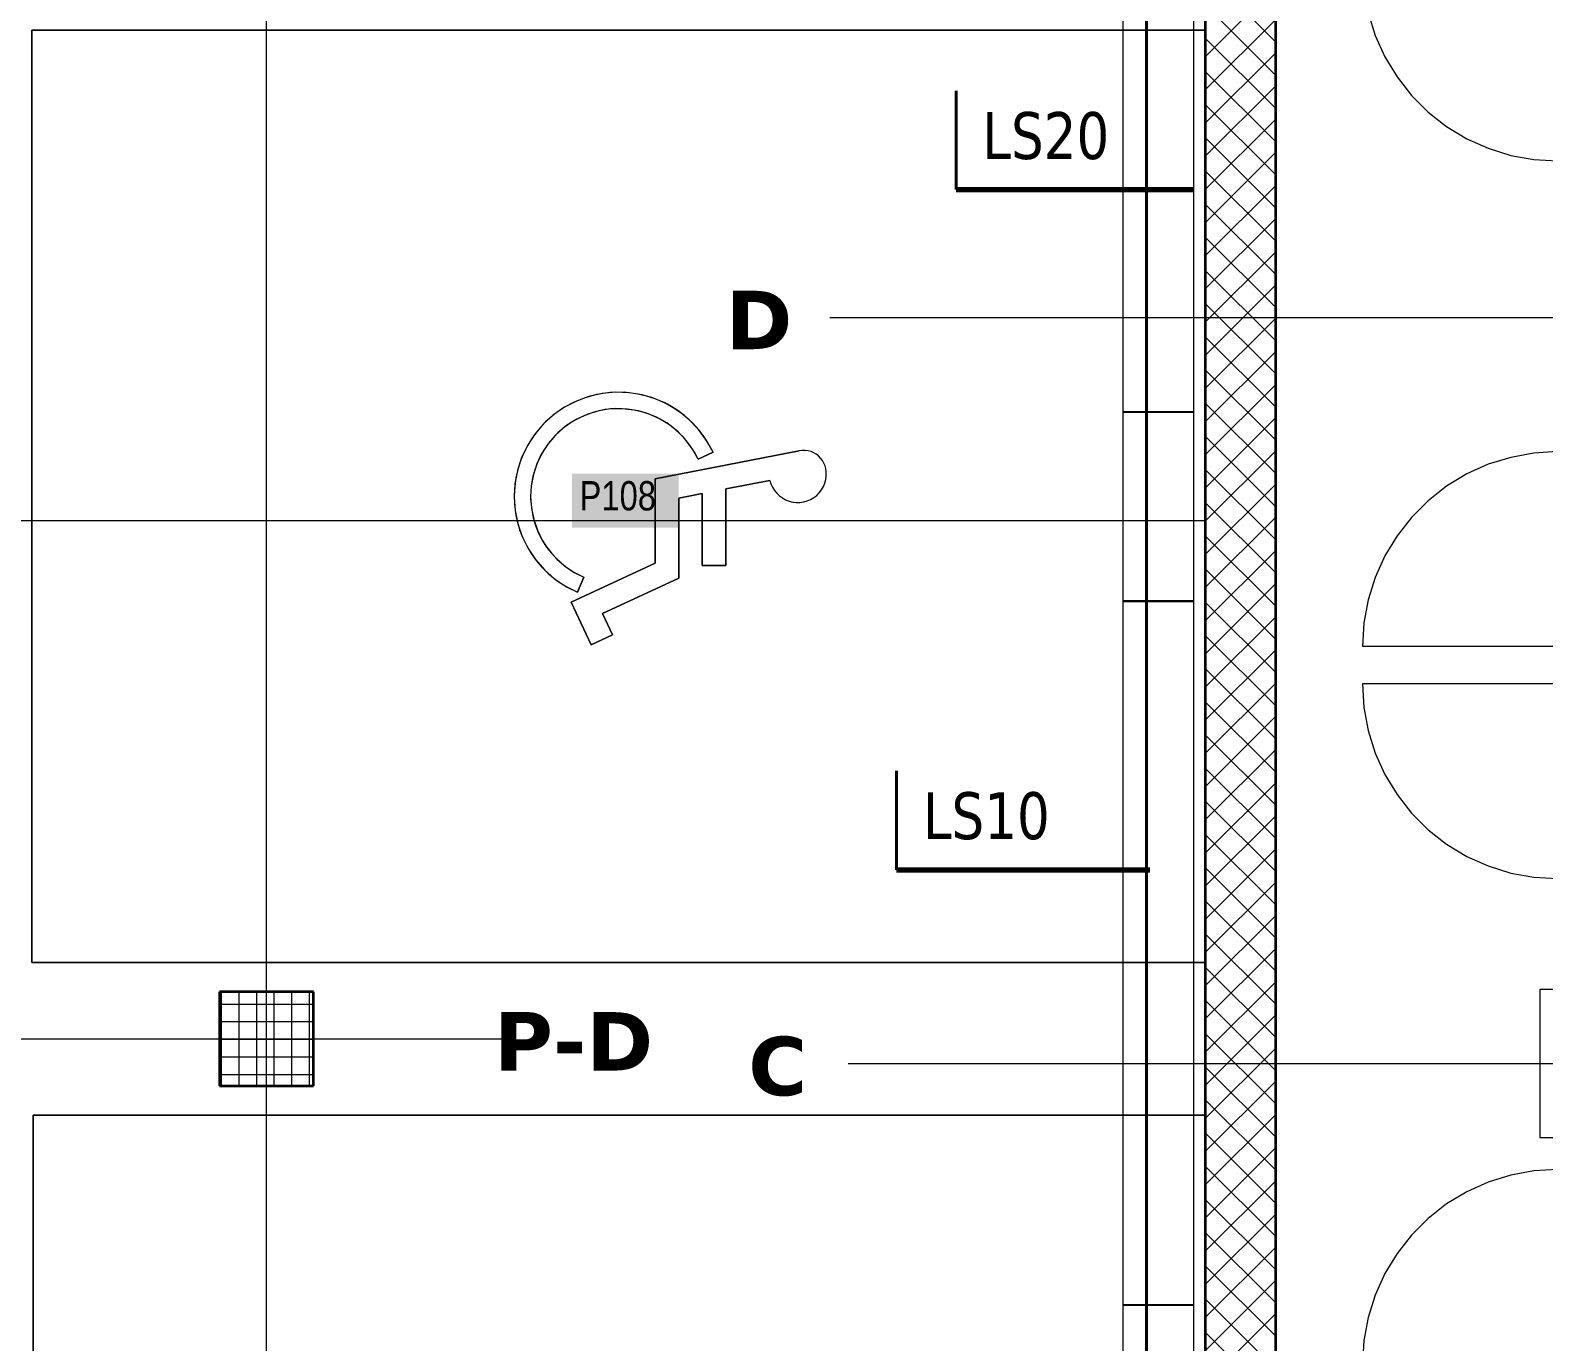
# Model space of a CAD drawing. Extents: x -882 to 613, y -179 to 707.
# Drawn here: x 5.4 to 134.3, y 16 to 127.8 of the extents above; entities that cross this region are included whole.
import ezdxf
from ezdxf.lldxf.tags import DXFTag

# ---------------------------------------------------------------- set-up
doc = ezdxf.new("R2010")
doc.units = 0
doc.layers.get('0').update_dxf_attribs({"lineweight": 13})
for name, color, linetype, lineweight, true_color in [('A-____-MATC-OTLN', 7, 'Strichpunkt - Mittel', 40, 0x0080ff), ('EL01_WAN_Trassen', 40, 'Continuous', 13, 0xffbf00), ('G-____-____-SYMB', 7, 'Strichpunkt - Weit', 5, 0x008080), ('S-GRID-____-IDEN', 7, 'Continuous', 9, 0x5555aa)]:
    doc.layers.add(name, color=color, linetype=linetype, lineweight=lineweight, true_color=true_color)
for name, color, linetype, lineweight in [('A-DOOR-OPNG-OTLN', 7, 'Continuous', 9), ('A-FLOR-____-OTLN', 7, 'Continuous', 9), ('A-FLOR-____-OVHD', 7, 'Strichpunkt - Fein', 9), ('A-WALL-____-MCUT', 7, 'Continuous', 35), ('A-WALL-____-PATT', 7, 'Continuous', 35), ('C-PRKG-____-IDEN', 7, 'Continuous', 5), ('C-PRKG-____-OTLN', 7, 'Continuous', 9), ('S-COLS-____-MCUT', 7, 'Continuous', 35), ('S-COLS-____-OTLN', 7, 'Continuous', 9), ('S-GRID-____-OTLN', 7, 'Continuous', 5)]:
    doc.layers.add(name, color=color, linetype=linetype, lineweight=lineweight)
doc.styles.get("Standard").update_dxf_attribs({"font": 'arial.ttf'})
tags = doc.linetypes.add('_Rasterlinie_', pattern=[0.375, 0.2, -0.05, 0.075, -0.05]).pattern_tags.tags
tags[10:11] = [DXFTag(74, 4), DXFTag(75, 0), DXFTag(340, '0'), DXFTag(46, 1.0), DXFTag(50, 0.0), DXFTag(44, 0.0), DXFTag(45, 0.0)]
tags[8:9] = [DXFTag(74, 4), DXFTag(75, 0), DXFTag(340, '0'), DXFTag(46, 1.0), DXFTag(50, 0.0), DXFTag(44, 0.0), DXFTag(45, 0.0)]
tags[6:7] = [DXFTag(74, 4), DXFTag(75, 0), DXFTag(340, '0'), DXFTag(46, 1.0), DXFTag(50, 0.0), DXFTag(44, 0.0), DXFTag(45, 0.0)]
tags[4:5] = [DXFTag(74, 4), DXFTag(75, 0), DXFTag(340, '0'), DXFTag(46, 1.0), DXFTag(50, 0.0), DXFTag(44, 0.0), DXFTag(45, 0.0)]
tags = doc.linetypes.add('_Schnittlinie_', pattern=[0.3, 0.15, -0.05, 0.05, -0.05]).pattern_tags.tags
tags[10:11] = [DXFTag(74, 4), DXFTag(75, 0), DXFTag(340, '0'), DXFTag(46, 1.0), DXFTag(50, 0.0), DXFTag(44, 0.0), DXFTag(45, 0.0)]
tags[8:9] = [DXFTag(74, 4), DXFTag(75, 0), DXFTag(340, '0'), DXFTag(46, 1.0), DXFTag(50, 0.0), DXFTag(44, 0.0), DXFTag(45, 0.0)]
tags[6:7] = [DXFTag(74, 4), DXFTag(75, 0), DXFTag(340, '0'), DXFTag(46, 1.0), DXFTag(50, 0.0), DXFTag(44, 0.0), DXFTag(45, 0.0)]
tags[4:5] = [DXFTag(74, 4), DXFTag(75, 0), DXFTag(340, '0'), DXFTag(46, 1.0), DXFTag(50, 0.0), DXFTag(44, 0.0), DXFTag(45, 0.0)]
tags = doc.linetypes.add('Strichpunkt - Fein', pattern=[0.2, 0.1, -0.05, 0, -0.05]).pattern_tags.tags
tags[10:11] = [DXFTag(74, 4), DXFTag(75, 0), DXFTag(340, '0'), DXFTag(46, 1.0), DXFTag(50, 0.0), DXFTag(44, 0.0), DXFTag(45, 0.0)]
tags[8:9] = [DXFTag(74, 4), DXFTag(75, 0), DXFTag(340, '0'), DXFTag(46, 1.0), DXFTag(50, 0.0), DXFTag(44, 0.0), DXFTag(45, 0.0)]
tags[6:7] = [DXFTag(74, 4), DXFTag(75, 0), DXFTag(340, '0'), DXFTag(46, 1.0), DXFTag(50, 0.0), DXFTag(44, 0.0), DXFTag(45, 0.0)]
tags[4:5] = [DXFTag(74, 4), DXFTag(75, 0), DXFTag(340, '0'), DXFTag(46, 1.0), DXFTag(50, 0.0), DXFTag(44, 0.0), DXFTag(45, 0.0)]
tags = doc.linetypes.add('Strichpunkt - Mittel', pattern=[0.35, 0.15, -0.1, 0, -0.1]).pattern_tags.tags
tags[10:11] = [DXFTag(74, 4), DXFTag(75, 0), DXFTag(340, '0'), DXFTag(46, 1.0), DXFTag(50, 0.0), DXFTag(44, 0.0), DXFTag(45, 0.0)]
tags[8:9] = [DXFTag(74, 4), DXFTag(75, 0), DXFTag(340, '0'), DXFTag(46, 1.0), DXFTag(50, 0.0), DXFTag(44, 0.0), DXFTag(45, 0.0)]
tags[6:7] = [DXFTag(74, 4), DXFTag(75, 0), DXFTag(340, '0'), DXFTag(46, 1.0), DXFTag(50, 0.0), DXFTag(44, 0.0), DXFTag(45, 0.0)]
tags[4:5] = [DXFTag(74, 4), DXFTag(75, 0), DXFTag(340, '0'), DXFTag(46, 1.0), DXFTag(50, 0.0), DXFTag(44, 0.0), DXFTag(45, 0.0)]
tags = doc.linetypes.add('Strichpunkt - Weit', pattern=[0.5, 0.2, -0.15, 0, -0.15]).pattern_tags.tags
tags[10:11] = [DXFTag(74, 4), DXFTag(75, 0), DXFTag(340, '0'), DXFTag(46, 1.0), DXFTag(50, 0.0), DXFTag(44, 0.0), DXFTag(45, 0.0)]
tags[8:9] = [DXFTag(74, 4), DXFTag(75, 0), DXFTag(340, '0'), DXFTag(46, 1.0), DXFTag(50, 0.0), DXFTag(44, 0.0), DXFTag(45, 0.0)]
tags[6:7] = [DXFTag(74, 4), DXFTag(75, 0), DXFTag(340, '0'), DXFTag(46, 1.0), DXFTag(50, 0.0), DXFTag(44, 0.0), DXFTag(45, 0.0)]
tags[4:5] = [DXFTag(74, 4), DXFTag(75, 0), DXFTag(340, '0'), DXFTag(46, 1.0), DXFTag(50, 0.0), DXFTag(44, 0.0), DXFTag(45, 0.0)]

# ---------------------------------------------------------------- blocks, each defined once
blk = doc.blocks.new('Referenz-A0UJ2IESXE', base_point=(-902.38, -164.15))
at = {"layer": 'A-____-MATC-OTLN', "color": 0, "linetype": 'Strichpunkt - Mittel', "ltscale": 0.4}
blk.add_line((100.49, 702.41), (100.49, -157.46), dxfattribs=at)
at = {"layer": 'A-DOOR-OPNG-OTLN', "color": 0, "linetype": 'Continuous', "ltscale": 0.13}
for p, q in [((119.37, 129.26), (119.97, 127.34)), ((119.97, 127.34), (120.79, 125.51)), ((120.79, 125.51), (121.83, 123.8)), ((121.83, 123.8), (123.06, 122.22)), ((123.06, 122.22), (124.48, 120.8)), ((124.48, 120.8), (126.06, 119.57)), ((126.06, 119.57), (127.77, 118.53)), ((127.77, 118.53), (129.6, 117.71)), ((129.6, 117.71), (131.52, 117.11)), ((131.52, 117.11), (133.49, 116.75)), ((133.49, 116.75), (135.49, 116.63)), ((133.49, 91.73), (131.52, 91.36)), ((135.49, 91.85), (133.49, 91.73)), ((129.6, 90.77), (127.77, 89.95)), ((131.52, 91.36), (129.6, 90.77)), ((127.77, 89.95), (126.06, 88.91)), ((126.06, 88.91), (124.48, 87.67)), ((124.48, 87.67), (123.06, 86.25)), ((123.06, 86.25), (121.83, 84.68)), ((121.83, 84.68), (120.79, 82.96)), ((120.79, 82.96), (119.97, 81.13)), ((119.97, 81.13), (119.37, 79.22)), ((119.37, 79.22), (119.01, 77.25)), ((119.01, 77.25), (118.89, 75.25)), ((135.49, 75.25), (118.89, 75.25)), ((135.49, 72.05), (118.89, 72.05)), ((118.89, 72.05), (119.01, 70.05)), ((119.01, 70.05), (119.37, 68.07)), ((119.37, 68.07), (119.97, 66.16)), ((119.97, 66.16), (120.79, 64.33)), ((120.79, 64.33), (121.83, 62.62)), ((121.83, 62.62), (123.06, 61.04)), ((123.06, 61.04), (124.48, 59.62)), ((124.48, 59.62), (126.06, 58.39)), ((126.06, 58.39), (127.77, 57.35)), ((127.77, 57.35), (129.6, 56.53)), ((129.6, 56.53), (131.52, 55.93)), ((131.52, 55.93), (133.49, 55.57)), ((133.49, 55.57), (135.49, 55.45)), ((131.52, 30.18), (129.6, 29.59)), ((133.49, 30.54), (131.52, 30.18)), ((135.49, 30.66), (133.49, 30.54)), ((127.77, 28.76), (126.06, 27.73)), ((129.6, 29.59), (127.77, 28.76)), ((126.06, 27.73), (124.48, 26.49)), ((124.48, 26.49), (123.06, 25.07)), ((123.06, 25.07), (121.83, 23.49)), ((121.83, 23.49), (120.79, 21.78)), ((120.79, 21.78), (119.97, 19.95)), ((119.97, 19.95), (119.37, 18.04)), ((119.37, 18.04), (119.01, 16.07)), ((119.01, 16.07), (118.89, 14.06))]:
    blk.add_line(p, q, dxfattribs=at)
at = {"layer": 'A-FLOR-____-OTLN', "color": 0, "linetype": 'Continuous', "ltscale": 0.13}
blk.add_line((105.49, 85.94), (-794.51, 85.94), dxfattribs=at)
at = {"layer": 'A-FLOR-____-OVHD', "color": 0, "linetype": 'Strichpunkt - Fein', "ltscale": 0.13}
for p, q in [((142.39, 45.99), (133.99, 45.99)), ((133.99, 45.99), (133.99, 33.39)), ((133.99, 33.39), (142.39, 33.39))]:
    blk.add_line(p, q, dxfattribs=at)
at = {"layer": 'A-WALL-____-MCUT', "color": 0, "linetype": 'Continuous', "ltscale": 0.35}
for p, q in [((105.49, 295.69), (105.49, -84.81)), ((111.49, -78.81), (111.49, 286.69))]:
    blk.add_line(p, q, dxfattribs=at)
at = {"layer": 'A-WALL-____-PATT', "color": 0, "linetype": 'Continuous', "lineweight": 9, "ltscale": 0.13}
for p, q in [((111.49, 126.76), (105.49, 132.76)), ((105.49, 125.52), (111.49, 131.52)), ((111.49, 123.93), (105.49, 129.93)), ((105.49, 122.69), (111.49, 128.69)), ((111.49, 121.1), (105.49, 127.1)), ((105.49, 119.86), (111.49, 125.86)), ((111.49, 118.27), (105.49, 124.27)), ((105.49, 117.03), (111.49, 123.03)), ((111.49, 115.45), (105.49, 121.45)), ((105.49, 114.2), (111.49, 120.2)), ((111.49, 112.62), (105.49, 118.62)), ((105.49, 111.37), (111.49, 117.37)), ((111.49, 109.79), (105.49, 115.79)), ((105.49, 108.55), (111.49, 114.55)), ((111.49, 106.96), (105.49, 112.96)), ((105.49, 105.72), (111.49, 111.72)), ((111.49, 104.13), (105.49, 110.13)), ((105.49, 102.89), (111.49, 108.89)), ((111.49, 101.3), (105.49, 107.3)), ((105.49, 100.06), (111.49, 106.06)), ((111.49, 98.48), (105.49, 104.48)), ((105.49, 97.23), (111.49, 103.23)), ((111.49, 95.65), (105.49, 101.65)), ((105.49, 94.4), (111.49, 100.4)), ((111.49, 92.82), (105.49, 98.82)), ((105.49, 91.57), (111.49, 97.57)), ((111.49, 89.99), (105.49, 95.99)), ((105.49, 88.75), (111.49, 94.75)), ((111.49, 87.16), (105.49, 93.16)), ((105.49, 85.92), (111.49, 91.92)), ((111.49, 84.33), (105.49, 90.33)), ((105.49, 83.09), (111.49, 89.09)), ((111.49, 81.51), (105.49, 87.51)), ((105.49, 80.26), (111.49, 86.26)), ((111.49, 78.68), (105.49, 84.68)), ((105.49, 77.43), (111.49, 83.43)), ((111.49, 75.85), (105.49, 81.85)), ((105.49, 74.6), (111.49, 80.6)), ((111.49, 73.02), (105.49, 79.02)), ((105.49, 71.78), (111.49, 77.78)), ((111.49, 70.19), (105.49, 76.19)), ((105.49, 68.95), (111.49, 74.95)), ((111.49, 67.36), (105.49, 73.36)), ((105.49, 66.12), (111.49, 72.12)), ((111.49, 64.53), (105.49, 70.53)), ((105.49, 63.29), (111.49, 69.29)), ((111.49, 61.71), (105.49, 67.71)), ((105.49, 60.46), (111.49, 66.46)), ((111.49, 58.88), (105.49, 64.88)), ((105.49, 57.63), (111.49, 63.63)), ((111.49, 56.05), (105.49, 62.05)), ((105.49, 54.81), (111.49, 60.81)), ((111.49, 53.22), (105.49, 59.22)), ((105.49, 51.98), (111.49, 57.98)), ((111.49, 50.39), (105.49, 56.39)), ((105.49, 49.15), (111.49, 55.15)), ((111.49, 47.56), (105.49, 53.56)), ((105.49, 46.32), (111.49, 52.32)), ((111.49, 44.74), (105.49, 50.74)), ((105.49, 43.49), (111.49, 49.49)), ((111.49, 41.91), (105.49, 47.91)), ((105.49, 40.66), (111.49, 46.66)), ((111.49, 39.08), (105.49, 45.08)), ((105.49, 37.83), (111.49, 43.83)), ((111.49, 36.25), (105.49, 42.25)), ((105.49, 35.01), (111.49, 41.01)), ((111.49, 33.42), (105.49, 39.42)), ((105.49, 32.18), (111.49, 38.18)), ((111.49, 30.59), (105.49, 36.59)), ((105.49, 29.35), (111.49, 35.35)), ((111.49, 27.77), (105.49, 33.77)), ((105.49, 26.52), (111.49, 32.52)), ((111.49, 24.94), (105.49, 30.94)), ((105.49, 23.69), (111.49, 29.69)), ((111.49, 22.11), (105.49, 28.11)), ((105.49, 20.86), (111.49, 26.86)), ((111.49, 19.28), (105.49, 25.28)), ((105.49, 18.04), (111.49, 24.04)), ((111.49, 16.45), (105.49, 22.45)), ((105.49, 15.21), (111.49, 21.21)), ((111.49, 13.62), (105.49, 19.62)), ((105.49, 12.38), (111.49, 18.38)), ((111.49, 10.79), (105.49, 16.79))]:
    blk.add_line(p, q, dxfattribs=at)
at = {"layer": 'C-PRKG-____-IDEN', "color": 7, "linetype": 'Continuous', "ltscale": 0.13, "true_color": 0xffffff}
for points in [[(51.53, 85.37), (60.6, 85.37), (51.53, 89.97)], [(60.6, 85.37), (51.53, 89.97), (60.6, 89.97)]]:
    blk.add_solid(points, dxfattribs=at)
at = {"layer": 'C-PRKG-____-OTLN', "color": 0, "linetype": 'Continuous', "ltscale": 0.13}
for p, q in [((105.49, 127.77), (5.49, 127.77)), ((105.49, 127.77), (5.49, 127.77)), ((5.49, 127.77), (5.49, 127.77)), ((5.49, 85.94), (5.49, 127.77)), ((105.49, 127.77), (5.49, 127.77)), ((105.49, 127.77), (5.49, 127.77)), ((5.49, 127.77), (5.49, 48.29)), ((5.49, 85.94), (5.49, 127.77)), ((5.49, 127.77), (105.49, 127.77)), ((5.49, 127.77), (5.49, 127.77)), ((54.09, 96.81), (52.97, 96.56)), ((54.78, 96.89), (53.6, 96.72)), ((55.23, 96.92), (54.09, 96.81)), ((55.98, 96.91), (54.78, 96.89)), ((56.38, 96.87), (55.23, 96.92)), ((57.16, 96.76), (55.98, 96.91)), ((57.51, 96.69), (56.38, 96.87)), ((58.32, 96.46), (57.16, 96.76)), ((50.88, 95.63), (49.94, 94.98)), ((50.84, 95.61), (50.02, 95.04)), ((51.71, 96.08), (50.84, 95.61)), ((51.9, 96.16), (50.88, 95.63)), ((52.64, 96.45), (51.71, 96.08)), ((52.97, 96.56), (51.9, 96.16)), ((53.6, 96.72), (52.64, 96.45)), ((54.81, 95.49), (53.82, 95.33)), ((55.27, 95.52), (54.31, 95.43)), ((55.81, 95.51), (54.81, 95.49)), ((56.24, 95.48), (55.27, 95.52)), ((56.81, 95.4), (55.81, 95.51)), ((57.19, 95.32), (56.24, 95.48)), ((58.6, 96.36), (57.51, 96.69)), ((59.43, 96), (58.32, 96.46)), ((59.65, 95.89), (58.6, 96.36)), ((60.29, 95.51), (59.43, 96)), ((60.62, 95.29), (59.65, 95.89)), ((61.1, 94.92), (60.29, 95.51)), ((49.09, 94.21), (48.35, 93.33)), ((49.27, 94.38), (48.6, 93.65)), ((49.94, 94.98), (49.09, 94.21)), ((50.02, 95.04), (49.27, 94.38)), ((51.61, 94.44), (50.81, 93.88)), ((51.94, 94.63), (51.09, 94.1)), ((52.46, 94.88), (51.61, 94.44)), ((52.86, 95.04), (51.94, 94.63)), ((53.37, 95.21), (52.46, 94.88)), ((53.82, 95.33), (52.86, 95.04)), ((54.31, 95.43), (53.37, 95.21)), ((57.78, 95.16), (56.81, 95.4)), ((58.11, 95.04), (57.19, 95.32)), ((58.71, 94.79), (57.78, 95.16)), ((58.99, 94.65), (58.11, 95.04)), ((59.59, 94.3), (58.71, 94.79)), ((59.82, 94.14), (58.99, 94.65)), ((60.32, 93.75), (59.59, 94.3)), ((61.51, 94.57), (60.62, 95.29)), ((61.84, 94.25), (61.1, 94.92)), ((62.31, 93.74), (61.51, 94.57)), ((62.34, 93.7), (61.84, 94.25)), ((48.35, 93.33), (47.73, 92.37)), ((48.15, 93.05), (47.75, 92.41)), ((48.6, 93.65), (48.15, 93.05)), ((50.1, 93.23), (49.47, 92.5)), ((50.32, 93.45), (49.64, 92.72)), ((50.81, 93.88), (50.1, 93.23)), ((51.09, 94.1), (50.32, 93.45)), ((60.57, 93.54), (59.82, 94.14)), ((60.99, 93.11), (60.32, 93.75)), ((61.23, 92.84), (60.57, 93.54)), ((61.57, 92.4), (60.99, 93.11)), ((62.98, 92.81), (62.31, 93.74)), ((62.79, 93.1), (62.34, 93.7)), ((63.19, 92.47), (62.79, 93.1)), ((47.41, 91.75), (47.13, 91.06)), ((47.73, 92.37), (47.23, 91.34)), ((47.75, 92.41), (47.41, 91.75)), ((48.95, 91.69), (48.53, 90.82)), ((49.24, 92.16), (48.88, 91.57)), ((49.47, 92.5), (48.95, 91.69)), ((49.64, 92.71), (49.24, 92.16)), ((70.89, 91.93), (58.62, 89.54)), ((58.62, 89.54), (70.89, 91.93)), ((61.8, 92.06), (61.23, 92.84)), ((61.95, 91.82), (61.57, 92.4)), ((62.27, 91.21), (61.8, 92.06)), ((62.27, 91.21), (61.95, 91.82)), ((62.27, 91.21), (63.54, 91.81)), ((63.54, 91.81), (62.27, 91.21)), ((63.54, 91.81), (62.98, 92.81)), ((63.54, 91.81), (63.19, 92.47)), ((63.54, 91.81), (63.54, 91.81)), ((71.14, 91.96), (70.89, 91.93)), ((71.14, 91.96), (70.89, 91.93)), ((71.4, 91.96), (71.14, 91.96)), ((71.4, 91.96), (71.14, 91.96)), ((71.65, 91.92), (71.4, 91.96)), ((71.65, 91.92), (71.4, 91.96)), ((71.89, 91.86), (71.65, 91.92)), ((71.89, 91.86), (71.65, 91.92)), ((72.12, 91.76), (71.89, 91.86)), ((72.12, 91.76), (71.89, 91.86)), ((72.34, 91.63), (72.12, 91.76)), ((72.34, 91.63), (72.12, 91.76)), ((72.54, 91.48), (72.34, 91.63)), ((72.54, 91.48), (72.34, 91.63)), ((46.9, 90.34), (46.74, 89.61)), ((47.23, 91.34), (46.88, 90.25)), ((47.13, 91.06), (46.9, 90.34)), ((48.35, 90.3), (48.17, 89.63)), ((48.53, 90.82), (48.23, 89.9)), ((48.59, 90.94), (48.35, 90.3)), ((48.88, 91.57), (48.59, 90.94)), ((62.27, 91.21), (62.27, 91.21)), ((72.71, 91.3), (72.54, 91.48)), ((72.71, 91.3), (72.54, 91.48)), ((72.87, 91.1), (72.71, 91.3)), ((72.87, 91.1), (72.71, 91.3)), ((72.99, 90.88), (72.87, 91.1)), ((72.99, 90.88), (72.87, 91.1)), ((73.09, 90.65), (72.99, 90.88)), ((73.09, 90.65), (72.99, 90.88)), ((73.15, 90.41), (73.09, 90.65)), ((73.15, 90.41), (73.09, 90.65)), ((73.19, 90.09), (73.15, 90.41)), ((73.19, 90.09), (73.15, 90.41)), ((46.66, 89.12), (46.6, 87.98)), ((46.74, 89.61), (46.64, 88.87)), ((46.88, 90.25), (46.66, 89.12)), ((48.23, 89.9), (48.05, 88.95)), ((48.17, 89.63), (48.05, 88.95)), ((58.62, 89.54), (58.62, 82.34)), ((58.62, 85.94), (58.62, 89.54)), ((58.62, 89.54), (58.62, 89.54)), ((64.62, 88.67), (68.39, 89.4)), ((68.39, 89.4), (64.62, 88.67)), ((68.39, 89.4), (68.48, 89.1)), ((68.39, 89.4), (68.48, 89.1)), ((68.39, 89.4), (68.39, 89.4)), ((68.48, 89.1), (68.61, 88.81)), ((68.48, 89.1), (68.61, 88.81)), ((72.95, 88.87), (73.07, 89.16)), ((72.95, 88.87), (73.07, 89.16)), ((73.07, 89.16), (73.15, 89.47)), ((73.07, 89.16), (73.15, 89.47)), ((73.15, 89.47), (73.19, 89.78)), ((73.15, 89.47), (73.19, 89.78)), ((73.19, 89.78), (73.19, 90.09)), ((73.19, 89.78), (73.19, 90.09)), ((73.2, 89.94), (73.2, 89.94)), ((46.64, 88.87), (46.6, 88.13)), ((46.6, 88.13), (46.62, 87.38)), ((46.6, 88.03), (46.6, 88.03)), ((46.6, 87.98), (46.68, 86.84)), ((48.05, 88.95), (48, 87.99)), ((48.01, 88.49), (48, 88.03)), ((48, 88.03), (48, 87.8)), ((48, 87.99), (48.07, 87.02)), ((48, 87.8), (48.01, 87.57)), ((48.05, 88.95), (48.01, 88.49)), ((60.62, 87.89), (62.62, 88.28)), ((62.62, 88.28), (60.62, 87.89)), ((60.62, 81.07), (60.62, 87.89)), ((60.62, 87.89), (60.62, 85.94)), ((60.62, 87.89), (60.62, 87.89)), ((62.62, 88.28), (62.62, 82.15)), ((62.62, 85.94), (62.62, 88.28)), ((62.62, 88.28), (62.62, 88.28)), ((64.62, 82.15), (64.62, 88.67)), ((64.62, 88.67), (64.62, 85.94)), ((64.62, 88.67), (64.62, 88.67)), ((68.61, 88.81), (68.77, 88.55)), ((68.61, 88.81), (68.77, 88.55)), ((68.77, 88.55), (68.97, 88.3)), ((68.77, 88.55), (68.97, 88.3)), ((68.97, 88.3), (69.2, 88.08)), ((68.97, 88.3), (69.2, 88.08)), ((69.2, 88.08), (69.45, 87.9)), ((69.2, 88.08), (69.45, 87.9)), ((69.45, 87.9), (69.73, 87.74)), ((69.45, 87.9), (69.73, 87.74)), ((69.73, 87.74), (70.02, 87.63)), ((69.73, 87.74), (70.02, 87.63)), ((71.57, 87.65), (71.86, 87.77)), ((71.57, 87.65), (71.86, 87.77)), ((71.86, 87.77), (72.13, 87.93)), ((71.86, 87.77), (72.13, 87.93)), ((72.13, 87.93), (72.38, 88.12)), ((72.13, 87.93), (72.38, 88.12)), ((72.38, 88.12), (72.6, 88.35)), ((72.38, 88.12), (72.6, 88.35)), ((72.6, 88.35), (72.79, 88.6)), ((72.6, 88.35), (72.79, 88.6)), ((72.79, 88.6), (72.95, 88.87)), ((72.79, 88.6), (72.95, 88.87)), ((46.62, 87.38), (46.71, 86.64)), ((46.68, 86.84), (46.9, 85.71)), ((46.71, 86.64), (46.77, 86.28)), ((48.01, 87.57), (48.09, 86.89)), ((48.07, 87.02), (48.26, 86.08)), ((48.09, 86.89), (48.22, 86.21)), ((70.02, 87.63), (70.33, 87.55)), ((70.02, 87.63), (70.33, 87.55)), ((70.33, 87.55), (70.64, 87.51)), ((70.33, 87.55), (70.64, 87.51)), ((70.64, 87.51), (70.95, 87.52)), ((70.64, 87.51), (70.95, 87.52)), ((70.95, 87.52), (71.27, 87.56)), ((70.95, 87.52), (71.27, 87.56)), ((71.27, 87.56), (71.57, 87.65)), ((71.27, 87.56), (71.57, 87.65)), ((5.49, 48.29), (5.49, 85.92)), ((5.49, 48.29), (5.49, 85.92)), ((46.77, 86.28), (46.85, 85.93)), ((46.85, 85.92), (46.95, 85.55)), ((46.9, 85.71), (47.27, 84.63)), ((46.95, 85.55), (47.06, 85.19)), ((47.06, 85.19), (47.33, 84.49)), ((48.22, 86.21), (48.26, 86.07)), ((48.26, 86.08), (48.57, 85.16)), ((48.26, 86.07), (48.3, 85.94)), ((48.3, 85.92), (48.47, 85.41)), ((48.47, 85.41), (48.68, 84.91)), ((48.57, 85.16), (48.99, 84.3)), ((58.62, 82.34), (58.62, 85.92)), ((60.62, 85.92), (60.62, 81.07)), ((62.62, 82.15), (62.62, 85.92)), ((64.62, 85.92), (64.62, 82.15)), ((47.27, 84.63), (47.78, 83.6)), ((47.33, 84.49), (47.66, 83.82)), ((48.68, 84.91), (48.99, 84.3)), ((48.99, 84.3), (49.53, 83.49)), ((48.99, 84.3), (49.36, 83.72)), ((47.66, 83.82), (48.04, 83.17)), ((47.78, 83.6), (48.41, 82.65)), ((48.04, 83.17), (48.48, 82.57)), ((48.41, 82.65), (49.17, 81.78)), ((48.48, 82.57), (48.96, 82)), ((49.37, 83.72), (49.79, 83.17)), ((49.53, 83.49), (50.16, 82.76)), ((49.79, 83.17), (50.26, 82.67)), ((50.16, 82.76), (50.88, 82.12)), ((50.26, 82.67), (50.96, 82.07)), ((48.96, 82), (49.49, 81.47)), ((49.17, 81.78), (50.02, 81.02)), ((49.49, 81.47), (50.26, 80.84)), ((50.88, 82.12), (51.68, 81.58)), ((50.96, 82.07), (51.72, 81.56)), ((58.62, 82.34), (51.46, 79.01)), ((51.46, 79.01), (58.62, 82.34)), ((51.68, 81.58), (52.54, 81.14)), ((51.72, 81.56), (52.54, 81.14)), ((58.62, 82.34), (58.62, 82.34)), ((62.62, 82.15), (64.62, 82.15)), ((64.62, 82.15), (62.62, 82.15)), ((62.62, 82.15), (62.62, 82.15)), ((64.62, 82.15), (64.62, 82.15)), ((50.02, 81.02), (50.97, 80.38)), ((50.26, 80.84), (51.1, 80.3)), ((50.97, 80.38), (51.99, 79.86)), ((51.1, 80.3), (51.99, 79.86)), ((51.99, 79.86), (52.54, 81.14)), ((52.54, 81.14), (51.99, 79.86)), ((52.54, 81.14), (52.54, 81.14)), ((54.12, 78.04), (60.62, 81.07)), ((60.62, 81.07), (54.12, 78.04)), ((60.62, 81.07), (60.62, 81.07)), ((51.46, 79.01), (53.15, 75.38)), ((53.15, 75.38), (51.46, 79.01)), ((51.46, 79.01), (51.46, 79.01)), ((51.99, 79.86), (51.99, 79.86)), ((54.97, 76.23), (54.12, 78.04)), ((54.12, 78.04), (54.97, 76.23)), ((54.12, 78.04), (54.12, 78.04)), ((53.15, 75.38), (54.97, 76.23)), ((54.97, 76.23), (53.15, 75.38)), ((54.97, 76.23), (54.97, 76.23)), ((53.15, 75.38), (53.15, 75.38)), ((105.49, 48.29), (5.49, 48.29)), ((5.49, 48.29), (105.49, 48.29)), ((105.49, 48.29), (5.49, 48.29)), ((5.49, 48.29), (5.49, 48.29)), ((5.61, -35.09), (5.61, 35.29)), ((105.49, 35.29), (5.61, 35.29)), ((105.49, 35.29), (5.61, 35.29)), ((5.61, 35.29), (5.61, -35.09)), ((5.61, -35.09), (5.61, 35.29)), ((5.61, 35.29), (105.49, 35.29)), ((5.61, 35.29), (5.61, 35.29))]:
    blk.add_line(p, q, dxfattribs=at)
at = {"layer": 'G-____-____-SYMB', "color": 0, "linetype": 'Continuous', "lineweight": 40, "ltscale": 0.4}
for p, q in [((84.25, 122.62), (84.25, 114.19)), ((79.17, 64.63), (79.17, 56.21))]:
    blk.add_line(p, q, dxfattribs=at)
at = {"layer": 'G-____-____-SYMB', "color": 0, "linetype": '_Schnittlinie_', "lineweight": 70, "ltscale": 0.7}
for p, q in [((84.25, 114.19), (104.47, 114.19)), ((79.17, 56.21), (100.76, 56.21))]:
    blk.add_line(p, q, dxfattribs=at)
at = {"layer": 'S-COLS-____-MCUT', "color": 0, "linetype": 'Continuous', "ltscale": 0.35}
for p, q in [((29.49, 45.79), (21.49, 45.79)), ((21.49, 45.79), (21.49, 37.79)), ((29.49, 37.79), (29.49, 45.79)), ((21.49, 37.79), (29.49, 37.79))]:
    blk.add_line(p, q, dxfattribs=at)
at = {"layer": 'S-COLS-____-OTLN', "color": 0, "linetype": 'Continuous', "ltscale": 0.13}
for p, q in [((21.65, 37.79), (21.65, 45.79)), ((23.15, 37.79), (23.15, 45.79)), ((24.65, 37.79), (24.65, 45.79)), ((26.15, 37.79), (26.15, 45.79)), ((27.65, 37.79), (27.65, 45.79)), ((29.15, 37.79), (29.15, 45.79)), ((21.49, 44.76), (29.49, 44.76)), ((21.49, 43.26), (29.49, 43.26)), ((21.49, 41.76), (29.49, 41.76)), ((21.49, 40.26), (29.49, 40.26)), ((21.49, 38.76), (29.49, 38.76))]:
    blk.add_line(p, q, dxfattribs=at)
at = {"layer": 'S-GRID-____-OTLN', "color": 0, "linetype": '_Rasterlinie_', "ltscale": 0.13}
for p, q in [((25.49, -157.46), (25.49, 660.29)), ((73.49, 103.29), (391.8, 103.29)), ((-854.49, 41.79), (45.92, 41.79)), ((75.06, 39.69), (391.8, 39.69))]:
    blk.add_line(p, q, dxfattribs=at)
at = {"layer": 'C-PRKG-____-IDEN', "color": 0, "linetype": 'Continuous', "ltscale": 0.13, "insert": (52.16, 89.34), "char_height": 2.5, "attachment_point": 1}
blk.add_mtext('{\\W0.8;\\fArial;P108}', dxfattribs=at)
at = {"layer": 'G-____-____-SYMB', "color": 0, "linetype": 'Continuous', "ltscale": 0.13, "char_height": 4, "attachment_point": 1}
for s, insert in [('{\\W0.8;\\fVerdana;LS20}', (86.49, 120.8)), ('{\\W0.8;\\fVerdana;LS10}', (81.42, 62.82))]:
    blk.add_mtext(s, dxfattribs=dict(at, insert=insert))
at = {"layer": 'S-GRID-____-IDEN', "color": 0, "linetype": 'Continuous', "lineweight": 5, "ltscale": 0.13, "char_height": 5, "attachment_point": 1}
for s, insert in [('{\\fVerdana|b1|i0;D}', (64.61, 105.58)), ('{\\fVerdana|b1|i0;P-D}', (44.87, 44.08)), ('{\\fVerdana|b1|i0;C}', (66.54, 41.98))]:
    blk.add_mtext(s, dxfattribs=dict(at, insert=insert))
blk = doc.blocks.new('Kabelkanal-A0UJ2IFAXE', base_point=(98.49, 79.09))
at = {"color": 0, "linetype": 'ByBlock', "lineweight": -2, "ltscale": 0.13}
for p, q in [((98.49, 95.22), (98.49, 95.24)), ((98.49, 95.24), (104.49, 95.24)), ((98.49, 79.12), (98.49, 95.24)), ((98.49, 95.22), (104.49, 95.22)), ((98.49, 79.09), (98.49, 95.22)), ((104.49, 95.22), (104.49, 95.24)), ((104.49, 95.24), (104.49, 79.12)), ((104.49, 95.22), (104.49, 79.09)), ((98.49, 79.09), (98.49, 79.12)), ((104.49, 79.12), (98.49, 79.12)), ((104.49, 79.09), (98.49, 79.09)), ((104.49, 79.09), (104.49, 79.12))]:
    blk.add_line(p, q, dxfattribs=at)
blk = doc.blocks.new('Kabelkanal-A0UJ2IFCXE', base_point=(98.49, 95.22))
at = {"color": 0, "linetype": 'ByBlock', "lineweight": -2, "ltscale": 0.13}
for p, q in [((98.49, 155.21), (98.49, 155.23)), ((98.49, 95.24), (98.49, 155.23)), ((98.49, 155.23), (104.49, 155.23)), ((98.49, 95.22), (98.49, 155.21)), ((98.49, 155.21), (104.49, 155.21)), ((104.49, 155.21), (104.49, 155.23)), ((104.49, 155.23), (104.49, 95.24)), ((104.49, 155.21), (104.49, 95.22)), ((98.49, 95.22), (98.49, 95.24)), ((104.49, 95.24), (98.49, 95.24)), ((104.49, 95.22), (98.49, 95.22)), ((104.49, 95.22), (104.49, 95.24))]:
    blk.add_line(p, q, dxfattribs=at)
blk = doc.blocks.new('Kabelkanal-A0UJ2IFWXE', base_point=(98.49, 19.08))
at = {"color": 0, "linetype": 'ByBlock', "lineweight": -2, "ltscale": 0.13}
for p, q in [((98.49, 79.09), (98.49, 79.07)), ((98.49, 79.09), (104.49, 79.09)), ((98.49, 19.11), (98.49, 79.09)), ((98.49, 79.07), (104.49, 79.07)), ((98.49, 19.08), (98.49, 79.07)), ((104.49, 79.09), (104.49, 79.07)), ((104.49, 79.09), (104.49, 19.11)), ((104.49, 79.07), (104.49, 19.08)), ((98.49, 19.11), (98.49, 19.08)), ((104.49, 19.11), (98.49, 19.11)), ((104.49, 19.08), (98.49, 19.08)), ((104.49, 19.11), (104.49, 19.08))]:
    blk.add_line(p, q, dxfattribs=at)
blk = doc.blocks.new('Kabelkanal-A0UJ2IG8XE', base_point=(98.49, -40.91))
at = {"color": 0, "linetype": 'ByBlock', "lineweight": -2, "ltscale": 0.13}
for p, q in [((98.49, 19.11), (98.49, 19.08)), ((98.49, 19.11), (104.49, 19.11)), ((98.49, -40.88), (98.49, 19.11)), ((98.49, 19.08), (104.49, 19.08)), ((98.49, -40.91), (98.49, 19.08)), ((104.49, 19.11), (104.49, 19.08)), ((104.49, 19.11), (104.49, -40.88)), ((104.49, 19.08), (104.49, -40.91)), ((98.49, -40.88), (98.49, -40.91)), ((104.49, -40.88), (98.49, -40.88)), ((104.49, -40.91), (98.49, -40.91)), ((104.49, -40.88), (104.49, -40.91))]:
    blk.add_line(p, q, dxfattribs=at)

msp = doc.modelspace()

# ---------------------------------------------------------------- block references
at = {"color": 9, "lineweight": 25, "ltscale": 0.25, "true_color": 0xc0c0c0}
msp.add_blockref('Referenz-A0UJ2IESXE', (-902.38, -164.15), dxfattribs=at)
at = {"layer": 'EL01_WAN_Trassen', "ltscale": 0.13}
for name, p in [('Kabelkanal-A0UJ2IFCXE', (98.49, 95.22)), ('Kabelkanal-A0UJ2IFAXE', (98.49, 79.09)), ('Kabelkanal-A0UJ2IFWXE', (98.49, 19.08)), ('Kabelkanal-A0UJ2IG8XE', (98.49, -40.91))]:
    msp.add_blockref(name, p, dxfattribs=at)

doc.saveas('drawing.dxf')
